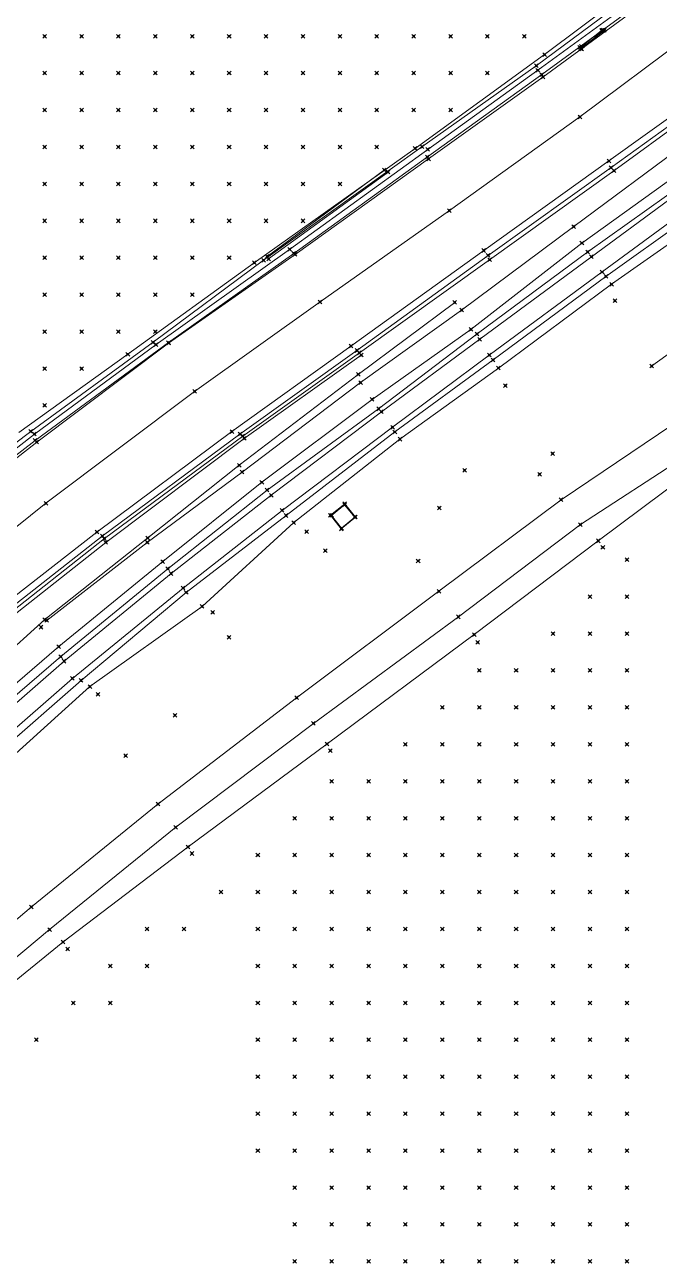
# Model space of a CAD drawing. Header units: metres. Extents: x 441556 to 446409, y 432338 to 461058.
# Drawn here: x 444894.7 to 444946.3, y 442924.5 to 443025 of the extents above; entities that cross this region are included whole.
import ezdxf

# ---------------------------------------------------------------- set-up
doc = ezdxf.new("R2010")
doc.units = ezdxf.units.M
doc.header["$MEASUREMENT"] = 0
doc.header["$PDMODE"] = 35
doc.header["$PDSIZE"] = 0.15
for name, color, linetype, lineweight in [('DTM-BRE-RevN_GRP_ CAROSABIL', 2, 'Continuous', 0), ('DTM-BRE-RevN_GRP_AX', 2, 'Continuous', 0), ('DTM-BRE-RevN_GRP_CALE FERATA', 2, 'Continuous', 0), ('DTM-BRE-RevN_GRP_CAMERA CAMIN', 2, 'Continuous', 0), ('DTM-BRE-RevN_GRP_DRUM PIATRA', 2, 'Continuous', 0), ('DTM-BRE-RevN_GRP_PARAPET BETON_JOS', 2, 'Continuous', 0), ('DTM-BRE-RevN_GRP_PARAPET BETON_SUS', 2, 'Continuous', 0), ('DTM-BRE-RevN_GRP_PARAPET METALIC', 2, 'Continuous', 0), ('DTM-BRE-RevN_GRP_SANT BETON JOS', 2, 'Continuous', 0), ('DTM-BRE-RevN_GRP_SANT BETON SUS', 2, 'Continuous', 0), ('DTM-BRE-RevN_GRP_SANT PAMANT SUS', 2, 'Continuous', 0), ('DTM-BRE-RevN_GRP_TALUZ JOS', 2, 'Continuous', 0), ('DTM-BRE-RevN_GRP_TALUZ SUS', 2, 'Continuous', 0), ('DTM-BRE-RevN_GRP_ZID SPRIJIN JOS', 2, 'Continuous', 0), ('DTM-BRE-RevN_GRP_ZID SPRIJIN SUS', 2, 'Continuous', 0), ('DTM-BRE-RevN_YP_RevK_0YP', 1, 'Continuous', 0), ('DTM-BRE-RevN_YP_RevL', 1, 'Continuous', 0), ('DTM-NOK-RevN_bathymetry', 6, 'Continuous', 0), ('DTM-NOK-RevN_LIDAR_co_lidar', 91, 'Continuous', 0), ('DTM-NOK-RevN_RTK', 32, 'Continuous', 0)]:
    doc.layers.add(name, color=color, linetype=linetype, lineweight=lineweight)

msp = doc.modelspace()

# ---------------------------------------------------------------- linework, layer by layer
at = {"layer": 'DTM-BRE-RevN_GRP_ CAROSABIL'}
for p, q in [((444945.988, 443027.482, 345.791), (444936.863, 443020.797, 345.563)), ((444936.863, 443020.797, 345.563), (444927.567, 443014.148, 345.42)), ((444942.232, 443013.976, 345.74), (444951.012, 443020.296, 345.987)), ((444927.567, 443014.148, 345.42), (444916.726, 443006.385, 345.161)), ((444932.06, 443006.708, 345.445), (444942.232, 443013.976, 345.74)), ((444916.726, 443006.385, 345.161), (444906.438, 442999.194, 345.058)), ((444921.254, 442998.94, 345.149), (444932.06, 443006.708, 345.445)), ((444906.438, 442999.194, 345.058), (444895.722, 442991.151, 344.887)), ((444911.586, 442992.004, 344.937), (444921.254, 442998.94, 345.149)), ((444900.613, 442983.839, 344.703), (444911.586, 442992.004, 344.937)), ((444895.722, 442991.151, 344.887), (444884.612, 442982.425, 344.727)), ((444890.474, 442975.935, 344.487), (444900.613, 442983.839, 344.703))]:
    msp.add_line(p, q, dxfattribs=at)
at = {"layer": 'DTM-BRE-RevN_GRP_AX'}
for p, q in [((444948.621, 443024.111, 345.885), (444939.865, 443017.558, 345.619)), ((444939.865, 443017.558, 345.619), (444929.258, 443009.95, 345.397)), ((444929.258, 443009.95, 345.397), (444918.753, 443002.537, 345.179)), ((444918.753, 443002.537, 345.179), (444908.556, 442995.257, 344.987)), ((444908.556, 442995.257, 344.987), (444896.473, 442986.177, 344.73)), ((444896.473, 442986.177, 344.73), (444887.937, 442979.363, 344.607))]:
    msp.add_line(p, q, dxfattribs=at)
at = {"layer": 'DTM-BRE-RevN_GRP_CALE FERATA'}
for p, q in [((444940.811, 443006.203, 339.594), (444950.843, 443013.571, 339.565)), ((444941.679, 443004.962, 339.581), (444951.741, 443012.367, 339.586)), ((444931.723, 442999.493, 339.581), (444940.811, 443006.203, 339.594)), ((444932.503, 442998.209, 339.567), (444941.679, 443004.962, 339.581)), ((444923.738, 442993.611, 339.605), (444931.723, 442999.493, 339.581)), ((444924.645, 442992.354, 339.579), (444932.503, 442998.209, 339.567)), ((444914.787, 442986.824, 339.592), (444923.738, 442993.611, 339.605)), ((444915.66, 442985.604, 339.561), (444924.645, 442992.354, 339.579)), ((444906.641, 442980.475, 339.587), (444914.787, 442986.824, 339.592)), ((444907.618, 442979.296, 339.546), (444915.66, 442985.604, 339.561)), ((444897.946, 442973.355, 339.614), (444906.641, 442980.475, 339.587)), ((444898.617, 442971.958, 339.527), (444907.618, 442979.296, 339.546)), ((444888.524, 442965.151, 339.625), (444897.946, 442973.355, 339.614)), ((444889.579, 442964.043, 339.542), (444898.617, 442971.958, 339.527))]:
    msp.add_line(p, q, dxfattribs=at)
at = {"layer": 'DTM-BRE-RevN_GRP_CAMERA CAMIN'}
for p, q in [((444920.757, 442986.146, 339.252), (444919.593, 442985.202, 339.246)), ((444919.69, 442985.198, 339.785), (444920.746, 442986.056, 339.809)), ((444920.746, 442986.056, 339.809), (444921.57, 442985.057, 339.665)), ((444921.628, 442985.057, 339.301), (444920.757, 442986.146, 339.252)), ((444919.593, 442985.202, 339.246), (444920.478, 442984.103, 339.216)), ((444920.495, 442984.148, 339.652), (444919.69, 442985.198, 339.785)), ((444920.478, 442984.103, 339.216), (444921.628, 442985.057, 339.301)), ((444921.57, 442985.057, 339.665), (444920.495, 442984.148, 339.652))]:
    msp.add_line(p, q, dxfattribs=at)
at = {"layer": 'DTM-BRE-RevN_GRP_DRUM PIATRA'}
for p, q in [((444938.335, 442986.468, 336.48), (444949.421, 442993.935, 336.539)), ((444950.99, 442991.671, 336.476), (444939.917, 442984.443, 336.394)), ((444928.412, 442979.028, 336.367), (444938.335, 442986.468, 336.48)), ((444939.917, 442984.443, 336.394), (444929.99, 442976.955, 336.265)), ((444916.845, 442970.379, 336.274), (444928.412, 442979.028, 336.367)), ((444929.99, 442976.955, 336.265), (444918.211, 442968.3, 336.206)), ((444905.569, 442961.748, 336.234), (444916.845, 442970.379, 336.274)), ((444918.211, 442968.3, 336.206), (444907.016, 442959.86, 336.172)), ((444895.296, 442953.393, 336.269), (444905.569, 442961.748, 336.234)), ((444907.016, 442959.86, 336.172), (444896.77, 442951.557, 336.214)), ((444883.857, 442943.72, 336.36), (444895.296, 442953.393, 336.269)), ((444896.77, 442951.557, 336.214), (444885.806, 442942.449, 336.313))]:
    msp.add_line(p, q, dxfattribs=at)
at = {"layer": 'DTM-BRE-RevN_GRP_PARAPET BETON_JOS'}
for p, q in [((444939.851, 443023.214, 345.334), (444941.709, 443024.608, 345.417)), ((444941.857, 443024.577, 345.607), (444939.929, 443023.101, 345.538)), ((444941.709, 443024.608, 345.417), (444941.857, 443024.577, 345.607)), ((444939.929, 443023.101, 345.538), (444939.851, 443023.214, 345.334))]:
    msp.add_line(p, q, dxfattribs=at)
at = {"layer": 'DTM-BRE-RevN_GRP_PARAPET BETON_SUS'}
for p, q in [((444939.992, 443023.288, 345.822), (444941.638, 443024.574, 345.829)), ((444941.664, 443024.523, 345.853), (444940.013, 443023.065, 345.817)), ((444941.638, 443024.574, 345.829), (444941.664, 443024.523, 345.853)), ((444940.013, 443023.065, 345.817), (444939.992, 443023.288, 345.822))]:
    msp.add_line(p, q, dxfattribs=at)
at = {"layer": 'DTM-BRE-RevN_GRP_PARAPET METALIC'}
for p, q in [((444951.23, 443019.806, 345.9), (444942.4, 443013.438, 345.653)), ((444942.4, 443013.438, 345.653), (444932.409, 443006.314, 345.39)), ((444932.409, 443006.314, 345.39), (444921.742, 442998.585, 345.098)), ((444921.742, 442998.585, 345.098), (444912.232, 442991.792, 344.869)), ((444912.232, 442991.792, 344.869), (444901.052, 442983.512, 344.631)), ((444901.052, 442983.512, 344.631), (444890.812, 442975.486, 344.408))]:
    msp.add_line(p, q, dxfattribs=at)
at = {"layer": 'DTM-BRE-RevN_GRP_SANT BETON JOS'}
for p, q in [((444936.451, 443021.351, 345.135), (444946.101, 443028.376, 345.403)), ((444927.502, 443014.92, 345.042), (444936.451, 443021.351, 345.135)), ((444916.28, 443006.801, 344.752), (444927.502, 443014.92, 345.042)), ((444905.42, 442999.064, 344.622), (444916.28, 443006.801, 344.752)), ((444895.537, 442991.797, 344.474), (444905.42, 442999.064, 344.622)), ((444884.042, 442982.853, 344.268), (444895.537, 442991.797, 344.474))]:
    msp.add_line(p, q, dxfattribs=at)
at = {"layer": 'DTM-BRE-RevN_GRP_SANT BETON SUS'}
for p, q in [((444945.956, 443027.696, 345.629), (444936.765, 443020.999, 345.329)), ((444936.765, 443020.999, 345.329), (444927.48, 443014.302, 345.277)), ((444927.48, 443014.302, 345.277), (444916.612, 443006.473, 344.956)), ((444916.612, 443006.473, 344.956), (444906.432, 442999.234, 344.929)), ((444906.432, 442999.234, 344.929), (444895.587, 442991.289, 344.716)), ((444895.587, 442991.289, 344.716), (444884.43, 442982.572, 344.533))]:
    msp.add_line(p, q, dxfattribs=at)
at = {"layer": 'DTM-BRE-RevN_GRP_SANT PAMANT SUS'}
for p, q in [((444936.324, 443021.709, 345.41), (444945.475, 443028.516, 345.692)), ((444927.036, 443015.129, 345.305), (444936.324, 443021.709, 345.41)), ((444914.166, 443005.913, 345.066), (444927.036, 443015.129, 345.305)), ((444905.176, 442999.25, 344.913), (444914.166, 443005.913, 345.066)), ((444895.231, 442992.015, 344.76), (444905.176, 442999.25, 344.913)), ((444883.769, 442983.319, 344.545), (444895.231, 442992.015, 344.76))]:
    msp.add_line(p, q, dxfattribs=at)
at = {"layer": 'DTM-BRE-RevN_GRP_TALUZ JOS'}
for p, q in [((444962.467, 443041.808, 346.242), (444937.001, 443022.615, 345.546)), ((444937.001, 443022.615, 345.546), (444926.476, 443014.995, 345.421)), ((444926.476, 443014.995, 345.421), (444913.4, 443005.717, 345.199)), ((444940.027, 443007.313, 339.137), (444949.855, 443014.382, 339.321)), ((444942.443, 443003.96, 339.103), (444952.332, 443010.949, 339.168)), ((444931.012, 443000.297, 339.186), (444940.027, 443007.313, 339.137)), ((444913.4, 443005.717, 345.199), (444903.128, 442998.278, 345.061)), ((444933.244, 442997.164, 339.049), (444942.443, 443003.96, 339.103)), ((444922.981, 442994.615, 339.216), (444931.012, 443000.297, 339.186)), ((444903.128, 442998.278, 345.061), (444894.268, 442991.935, 345.245)), ((444925.247, 442991.385, 339.138), (444933.244, 442997.164, 339.049)), ((444914.019, 442987.883, 339.161), (444922.981, 442994.615, 339.216)), ((444916.612, 442984.606, 339.226), (444925.247, 442991.385, 339.138)), ((444905.961, 442981.445, 339.158), (444914.019, 442987.883, 339.161)), ((444909.168, 442977.798, 338.918), (444916.612, 442984.606, 339.226)), ((444897.513, 442974.538, 339.251), (444905.961, 442981.445, 339.158)), ((444900.045, 442971.296, 339.133), (444909.168, 442977.798, 338.918)), ((444887.971, 442966.357, 339.31), (444897.513, 442974.538, 339.251)), ((444890.889, 442963.037, 338.999), (444900.045, 442971.296, 339.133))]:
    msp.add_line(p, q, dxfattribs=at)
at = {"layer": 'DTM-BRE-RevN_GRP_TALUZ SUS'}
for p, q in [((444940.504, 443006.592, 339.41), (444950.579, 443013.776, 339.475)), ((444941.981, 443004.6, 339.399), (444952.025, 443011.768, 339.375)), ((444931.508, 442999.931, 339.456), (444940.504, 443006.592, 339.41)), ((444932.813, 442997.825, 339.379), (444941.981, 443004.6, 339.399)), ((444923.513, 442993.849, 339.433), (444931.508, 442999.931, 339.456)), ((444912.586, 442991.44, 344.079), (444922.093, 442998.208, 344.02)), ((444924.828, 442991.97, 339.376), (444932.813, 442997.825, 339.379)), ((444914.445, 442987.255, 339.353), (444923.513, 442993.849, 339.433)), ((444901.338, 442983.004, 343.718), (444912.586, 442991.44, 344.079)), ((444915.985, 442985.185, 339.39), (444924.828, 442991.97, 339.376)), ((444941.359, 442983.128, 336.164), (444951.63, 442990.809, 336.186)), ((444906.377, 442980.859, 339.417), (444914.445, 442987.255, 339.353)), ((444907.869, 442978.935, 339.329), (444915.985, 442985.185, 339.39)), ((444891.146, 442974.947, 342.472), (444901.338, 442983.004, 343.718)), ((444931.279, 442975.519, 336.155), (444941.359, 442983.128, 336.164)), ((444897.679, 442973.723, 339.497), (444906.377, 442980.859, 339.417)), ((444899.322, 442971.79, 339.332), (444907.869, 442978.935, 339.329)), ((444919.319, 442966.63, 336.075), (444931.279, 442975.519, 336.155)), ((444888.395, 442965.742, 339.491), (444897.679, 442973.723, 339.497)), ((444889.958, 442963.59, 339.33), (444899.322, 442971.79, 339.332)), ((444908.026, 442958.271, 336.062), (444919.319, 442966.63, 336.075)), ((444897.855, 442950.546, 336.137), (444908.026, 442958.271, 336.062)), ((444886.619, 442941.417, 336.228), (444897.855, 442950.546, 336.137))]:
    msp.add_line(p, q, dxfattribs=at)
at = {"layer": 'DTM-BRE-RevN_GRP_ZID SPRIJIN JOS'}
for p, q in [((444914.569, 443006.018, 344.754), (444924.275, 443013.081, 344.983)), ((444922.041, 442995.984, 339.447), (444930.256, 443001.865, 339.125)), ((444912.409, 442988.712, 339.203), (444922.041, 442995.984, 339.447)), ((444904.701, 442982.997, 339.545), (444912.409, 442988.712, 339.203)), ((444896.535, 442976.67, 340.054), (444904.701, 442982.997, 339.545))]:
    msp.add_line(p, q, dxfattribs=at)
at = {"layer": 'DTM-BRE-RevN_GRP_ZID SPRIJIN SUS'}
for p, q in [((444951.47, 443019.606, 345.884), (444942.637, 443013.186, 345.665)), ((444923.976, 443013.251, 347.228), (444914.439, 443006.219, 347.129)), ((444942.637, 443013.186, 345.665), (444932.526, 443005.96, 345.386)), ((444932.526, 443005.96, 345.386), (444921.943, 442998.397, 345.076)), ((444921.853, 442996.65, 343.468), (444929.695, 443002.49, 343.632)), ((444921.943, 442998.397, 345.076), (444912.473, 442991.632, 344.836)), ((444912.187, 442989.265, 342.585), (444921.853, 442996.65, 343.468)), ((444912.473, 442991.632, 344.836), (444901.227, 442983.313, 344.623)), ((444904.752, 442983.358, 341.875), (444912.187, 442989.265, 342.585)), ((444901.227, 442983.313, 344.623), (444890.983, 442975.237, 344.39)), ((444896.376, 442976.731, 340.855), (444904.752, 442983.358, 341.875)), ((444891.202, 442972.103, 340.115), (444896.376, 442976.731, 340.855))]:
    msp.add_line(p, q, dxfattribs=at)
at = {"layer": 'DTM-BRE-RevN_YP_RevK_0YP'}
for p, q in [((444939.375, 443008.651, 339.107), (444948.602, 443015.499, 339.395)), ((444930.256, 443001.865, 339.125), (444939.375, 443008.651, 339.107))]:
    msp.add_line(p, q, dxfattribs=at)
at = {"layer": 'DTM-BRE-RevN_YP_RevL'}
msp.add_line((444945.698, 442997.318, 338.844), (444957.298, 443005.736, 338.985), dxfattribs=at)
at = {"layer": 'DTM-NOK-RevN_bathymetry'}
for p in [(444943.687, 442981.596, 334.327), (444940.687, 442978.597, 334.335), (444943.687, 442978.597, 334.035), (444937.688, 442975.597, 334.228), (444940.687, 442975.597, 333.878), (444943.687, 442975.597, 333.536), (444931.689, 442972.598, 334.32), (444934.689, 442972.598, 334.12), (444937.688, 442972.598, 333.761), (444940.687, 442972.598, 333.411), (444943.687, 442972.598, 333.069), (444928.69, 442969.598, 334.303), (444931.689, 442969.598, 333.934), (444934.689, 442969.598, 333.595), (444937.688, 442969.598, 333.297), (444940.687, 442969.598, 332.947), (444943.687, 442969.598, 332.6), (444925.691, 442966.599, 334.198), (444928.69, 442966.599, 333.8), (444931.689, 442966.599, 333.402), (444934.689, 442966.599, 333.037), (444937.688, 442966.599, 332.742), (444940.687, 442966.599, 332.455), (444943.687, 442966.599, 332.149), (444919.692, 442963.6, 334.302), (444922.691, 442963.6, 334.072), (444925.691, 442963.6, 333.7), (444928.69, 442963.6, 333.303), (444931.689, 442963.6, 332.905), (444934.689, 442963.6, 332.533), (444937.688, 442963.6, 332.217), (444940.687, 442963.6, 331.931), (444943.687, 442963.6, 331.651), (444916.692, 442960.6, 334.281), (444919.692, 442960.6, 333.938), (444922.691, 442960.6, 333.541), (444925.691, 442960.6, 333.169), (444928.69, 442960.6, 332.771), (444931.689, 442960.6, 332.373), (444934.689, 442960.6, 332.001), (444937.688, 442960.6, 331.657), (444940.687, 442960.6, 331.37), (444943.687, 442960.6, 331.091), (444913.693, 442957.601, 334.232), (444916.692, 442957.601, 333.887), (444919.692, 442957.601, 333.481), (444922.691, 442957.601, 333.041), (444925.691, 442957.601, 332.651), (444928.69, 442957.601, 332.253), (444931.689, 442957.601, 331.856), (444934.689, 442957.601, 331.484), (444937.688, 442957.601, 331.111), (444940.687, 442957.601, 330.825), (444943.687, 442957.601, 330.776), (444910.694, 442954.602, 334.162), (444913.693, 442954.602, 333.845), (444916.692, 442954.602, 333.499), (444919.692, 442954.602, 333.173), (444922.691, 442954.602, 332.769), (444925.691, 442954.602, 332.355), (444928.69, 442954.602, 331.912), (444931.689, 442954.602, 331.469), (444934.689, 442954.602, 331.055), (444937.688, 442954.602, 330.702), (444940.687, 442954.602, 330.729), (444943.687, 442954.602, 330.795), (444904.695, 442951.602, 334.332), (444907.694, 442951.602, 334.055), (444913.693, 442951.602, 333.442), (444916.692, 442951.602, 333.09), (444919.692, 442951.602, 332.764), (444922.691, 442951.602, 332.416), (444925.691, 442951.602, 332.074), (444928.69, 442951.602, 331.631), (444931.689, 442951.602, 331.19), (444934.689, 442951.602, 331.056), (444937.688, 442951.602, 330.926), (444940.687, 442951.602, 330.922), (444943.687, 442951.602, 330.923), (444901.696, 442948.603, 334.3), (444904.695, 442948.603, 333.995), (444913.693, 442948.603, 333.065), (444916.692, 442948.603, 332.719), (444919.692, 442948.603, 332.382), (444922.691, 442948.603, 332.034), (444925.691, 442948.603, 331.708), (444928.69, 442948.603, 331.372), (444931.689, 442948.603, 331.169), (444934.689, 442948.603, 331.021), (444937.688, 442948.603, 330.875), (444940.687, 442948.603, 330.885), (444943.687, 442948.603, 330.91), (444898.696, 442945.604, 334.206), (444901.696, 442945.604, 333.91), (444913.693, 442945.604, 332.662), (444916.692, 442945.604, 332.337), (444919.692, 442945.604, 331.974), (444922.691, 442945.604, 331.626), (444925.691, 442945.604, 331.334), (444928.69, 442945.604, 331.01), (444931.689, 442945.604, 330.91), (444934.689, 442945.604, 330.841), (444937.688, 442945.604, 330.801), (444940.687, 442945.604, 330.84), (444943.687, 442945.604, 330.878), (444895.697, 442942.604, 334.168), (444913.693, 442942.604, 332.258), (444916.692, 442942.604, 331.941), (444919.692, 442942.604, 331.571), (444922.691, 442942.604, 331.281), (444925.691, 442942.604, 331.039), (444928.69, 442942.604, 330.812), (444931.689, 442942.604, 330.813), (444934.689, 442942.604, 330.825), (444937.688, 442942.604, 330.887), (444940.687, 442942.604, 330.905), (444943.687, 442942.604, 330.915), (444913.693, 442939.605, 332.321), (444916.692, 442939.605, 331.574), (444919.692, 442939.605, 331.262), (444922.691, 442939.605, 331.118), (444925.691, 442939.605, 330.957), (444928.69, 442939.605, 330.756), (444931.689, 442939.605, 330.821), (444934.689, 442939.605, 330.881), (444937.688, 442939.605, 330.939), (444940.687, 442939.605, 330.935), (444943.687, 442939.605, 330.931), (444913.693, 442936.605, 332.092), (444916.692, 442936.605, 331.285), (444919.692, 442936.605, 331.007), (444922.691, 442936.605, 330.894), (444925.691, 442936.605, 330.791), (444928.69, 442936.605, 330.7), (444931.689, 442936.605, 330.751), (444934.689, 442936.605, 330.805), (444937.688, 442936.605, 330.875), (444940.687, 442936.605, 330.896), (444943.687, 442936.605, 330.905), (444913.693, 442933.606, 331.973), (444916.692, 442933.606, 331.196), (444919.692, 442933.606, 330.862), (444922.691, 442933.606, 330.789), (444925.691, 442933.606, 330.72), (444928.69, 442933.606, 330.673), (444931.689, 442933.606, 330.728), (444934.689, 442933.606, 330.791), (444937.688, 442933.606, 330.86), (444940.687, 442933.606, 330.887), (444943.687, 442933.606, 330.899), (444916.692, 442930.607, 331), (444919.692, 442930.607, 330.599), (444922.691, 442930.607, 330.626), (444925.691, 442930.607, 330.681), (444928.69, 442930.607, 330.737), (444931.689, 442930.607, 330.752), (444934.689, 442930.607, 330.773), (444937.688, 442930.607, 330.802), (444940.687, 442930.607, 330.829), (444943.687, 442930.607, 330.852), (444916.692, 442927.607, 330.861), (444919.692, 442927.607, 330.649), (444922.691, 442927.607, 330.637), (444925.691, 442927.607, 330.629), (444928.69, 442927.607, 330.743), (444931.689, 442927.607, 330.75), (444934.689, 442927.607, 330.757), (444937.688, 442927.607, 330.774), (444940.687, 442927.607, 330.819), (444943.687, 442927.607, 330.857), (444916.692, 442924.608, 330.809), (444919.692, 442924.608, 330.66), (444922.691, 442924.608, 330.666), (444925.691, 442924.608, 330.666), (444928.69, 442924.608, 330.657), (444931.689, 442924.608, 330.664), (444934.689, 442924.608, 330.677), (444937.688, 442924.608, 330.709), (444940.687, 442924.608, 330.787), (444943.687, 442924.608, 330.856)]:
    msp.add_point(p, dxfattribs=at)
at = {"layer": 'DTM-NOK-RevN_LIDAR_co_lidar'}
for p in [(444896.366, 443024.113, 366.661), (444899.365, 443024.113, 366.293), (444902.365, 443024.113, 365.525), (444905.364, 443024.113, 363.784), (444908.363, 443024.113, 362.391), (444911.363, 443024.113, 362.506), (444914.362, 443024.113, 363.385), (444917.361, 443024.113, 363.879), (444920.361, 443024.113, 363.584), (444923.36, 443024.113, 362.604), (444926.36, 443024.113, 361.078), (444929.359, 443024.113, 358.459), (444932.358, 443024.113, 355.308), (444935.358, 443024.113, 353.259), (444896.366, 443021.114, 365.57), (444899.365, 443021.114, 365.246), (444902.365, 443021.114, 364.378), (444905.364, 443021.114, 362.656), (444908.363, 443021.114, 360.779), (444911.363, 443021.114, 360.219), (444914.362, 443021.114, 360.842), (444917.361, 443021.114, 361.468), (444920.361, 443021.114, 360.887), (444923.36, 443021.114, 359.03), (444926.36, 443021.114, 355.563), (444929.359, 443021.114, 350.298), (444932.358, 443021.114, 348.32), (444896.366, 443018.114, 364.274), (444899.365, 443018.114, 363.847), (444902.365, 443018.114, 363.066), (444905.364, 443018.114, 361.436), (444908.363, 443018.114, 359.571), (444911.363, 443018.114, 358.318), (444914.362, 443018.114, 358.52), (444917.361, 443018.114, 358.71), (444920.361, 443018.114, 357.86), (444923.36, 443018.114, 355.57), (444926.36, 443018.114, 350.763), (444929.359, 443018.114, 346.601), (444896.366, 443015.115, 362.624), (444899.365, 443015.115, 362.341), (444902.365, 443015.115, 361.644), (444905.364, 443015.115, 360.128), (444908.363, 443015.115, 358.292), (444911.363, 443015.115, 356.122), (444914.362, 443015.115, 354.199), (444917.361, 443015.115, 353.469), (444920.361, 443015.115, 353.113), (444923.36, 443015.115, 350.505), (444896.366, 443012.116, 361.051), (444899.365, 443012.116, 360.71), (444902.365, 443012.116, 360.039), (444905.364, 443012.116, 358.928), (444908.363, 443012.116, 356.848), (444911.363, 443012.116, 354.48), (444914.362, 443012.116, 351.119), (444917.361, 443012.116, 348.296), (444920.361, 443012.116, 347.328), (444896.366, 443009.116, 359.503), (444899.365, 443009.116, 359.033), (444902.365, 443009.116, 358.655), (444905.364, 443009.116, 357.265), (444908.363, 443009.116, 355.506), (444911.363, 443009.116, 353.814), (444914.362, 443009.116, 350.47), (444917.361, 443009.116, 346.655), (444896.366, 443006.117, 357.929), (444899.365, 443006.117, 357.719), (444902.365, 443006.117, 357.049), (444905.364, 443006.117, 355.634), (444908.363, 443006.117, 354.294), (444911.363, 443006.117, 350.98), (444896.366, 443003.118, 356.176), (444899.365, 443003.118, 355.633), (444902.365, 443003.118, 354.388), (444905.364, 443003.118, 352.314), (444908.363, 443003.118, 349.933), (444896.366, 443000.118, 354.448), (444899.365, 443000.118, 353.376), (444902.365, 443000.118, 350.986), (444905.364, 443000.118, 347.931), (444896.366, 442997.119, 352.156), (444899.365, 442997.119, 350.068), (444896.366, 442994.12, 348.125)]:
    msp.add_point(p, dxfattribs=at)
at = {"layer": 'DTM-NOK-RevN_RTK'}
for p in [(444941.638, 443024.574, 345.829), (444941.664, 443024.523, 345.853), (444941.709, 443024.608, 345.417), (444941.857, 443024.577, 345.607), (444937.001, 443022.615, 345.546), (444939.851, 443023.214, 345.334), (444939.929, 443023.101, 345.538), (444939.992, 443023.288, 345.822), (444940.013, 443023.065, 345.817), (444936.324, 443021.709, 345.41), (444936.451, 443021.351, 345.135), (444936.765, 443020.999, 345.329), (444936.863, 443020.797, 345.563), (444939.865, 443017.558, 345.619), (444926.476, 443014.995, 345.421), (444927.036, 443015.129, 345.305), (444927.48, 443014.302, 345.277), (444927.502, 443014.92, 345.042), (444927.567, 443014.148, 345.42), (444942.232, 443013.976, 345.74), (444942.4, 443013.438, 345.653), (444923.976, 443013.251, 347.228), (444924.275, 443013.081, 344.983), (444942.637, 443013.186, 345.665), (444929.258, 443009.95, 345.397), (444939.375, 443008.651, 339.107), (444940.027, 443007.313, 339.137), (444916.28, 443006.801, 344.752), (444916.612, 443006.473, 344.956), (444916.726, 443006.385, 345.161), (444932.06, 443006.708, 345.445), (444932.409, 443006.314, 345.39), (444940.504, 443006.592, 339.41), (444913.4, 443005.717, 345.199), (444914.166, 443005.913, 345.066), (444914.439, 443006.219, 347.129), (444914.569, 443006.018, 344.754), (444932.526, 443005.96, 345.386), (444940.811, 443006.203, 339.594), (444941.679, 443004.962, 339.581), (444941.981, 443004.6, 339.399), (444942.443, 443003.96, 339.103), (444918.753, 443002.537, 345.179), (444929.695, 443002.49, 343.632), (444942.712, 443002.625, 338.926), (444930.256, 443001.865, 339.125), (444931.012, 443000.297, 339.186), (444905.176, 442999.25, 344.913), (444906.432, 442999.234, 344.929), (444906.438, 442999.194, 345.058), (444931.508, 442999.931, 339.456), (444931.723, 442999.493, 339.581), (444903.128, 442998.278, 345.061), (444905.42, 442999.064, 344.622), (444921.254, 442998.94, 345.149), (444921.742, 442998.585, 345.098), (444921.943, 442998.397, 345.076), (444922.093, 442998.208, 344.02), (444932.503, 442998.209, 339.567), (444932.813, 442997.825, 339.379), (444945.698, 442997.318, 338.844), (444921.853, 442996.65, 343.468), (444933.244, 442997.164, 339.049), (444908.556, 442995.257, 344.987), (444922.041, 442995.984, 339.447), (444933.82, 442995.738, 338.929), (444922.981, 442994.615, 339.216), (444923.513, 442993.849, 339.433), (444923.738, 442993.611, 339.605), (444924.645, 442992.354, 339.579), (444895.231, 442992.015, 344.76), (444895.537, 442991.797, 344.474), (444895.587, 442991.289, 344.716), (444895.722, 442991.151, 344.887), (444911.586, 442992.004, 344.937), (444912.232, 442991.792, 344.869), (444912.473, 442991.632, 344.836), (444912.586, 442991.44, 344.079), (444924.828, 442991.97, 339.376), (444925.247, 442991.385, 339.138), (444937.645, 442990.215, 338.759), (444912.187, 442989.265, 342.585), (444912.409, 442988.712, 339.203), (444930.495, 442988.855, 339.052), (444936.59, 442988.538, 337.363), (444914.019, 442987.883, 339.161), (444914.445, 442987.255, 339.353), (444896.473, 442986.177, 344.73), (444914.787, 442986.824, 339.592), (444920.757, 442986.146, 339.252), (444938.335, 442986.468, 336.48), (444915.66, 442985.604, 339.561), (444915.985, 442985.185, 339.39), (444919.593, 442985.202, 339.246), (444919.69, 442985.198, 339.785), (444920.746, 442986.056, 339.809), (444928.437, 442985.802, 338.847), (444916.612, 442984.606, 339.226), (444920.478, 442984.103, 339.216), (444920.495, 442984.148, 339.652), (444921.57, 442985.057, 339.665), (444921.628, 442985.057, 339.301), (444939.917, 442984.443, 336.394), (444900.613, 442983.839, 344.703), (444901.052, 442983.512, 344.631), (444901.227, 442983.313, 344.623), (444904.752, 442983.358, 341.875), (444917.654, 442983.872, 339.015), (444941.359, 442983.128, 336.164), (444901.338, 442983.004, 343.718), (444904.701, 442982.997, 339.545), (444919.174, 442982.325, 338.922), (444941.733, 442982.598, 335.812), (444905.961, 442981.445, 339.158), (444926.724, 442981.502, 336.789), (444906.377, 442980.859, 339.417), (444906.641, 442980.475, 339.587), (444907.618, 442979.296, 339.546), (444907.869, 442978.935, 339.329), (444928.412, 442979.028, 336.367), (444909.168, 442977.798, 338.918), (444910.033, 442977.316, 338.556), (444896.077, 442976.116, 339.934), (444896.376, 442976.731, 340.855), (444896.535, 442976.67, 340.054), (444929.99, 442976.955, 336.265), (444911.349, 442975.297, 338.444), (444931.279, 442975.519, 336.155), (444897.513, 442974.538, 339.251), (444931.567, 442974.882, 335.715), (444897.679, 442973.723, 339.497), (444897.946, 442973.355, 339.614), (444898.617, 442971.958, 339.527), (444899.322, 442971.79, 339.332), (444900.045, 442971.296, 339.133), (444900.695, 442970.667, 338.838), (444916.845, 442970.379, 336.274), (444906.955, 442968.966, 336.859), (444918.211, 442968.3, 336.206), (444919.319, 442966.63, 336.075), (444919.587, 442966.09, 335.708), (444902.944, 442965.674, 336.824), (444905.569, 442961.748, 336.234), (444907.016, 442959.86, 336.172), (444908.026, 442958.271, 336.062), (444908.341, 442957.734, 335.731), (444895.296, 442953.393, 336.269), (444896.77, 442951.557, 336.214), (444897.855, 442950.546, 336.137), (444898.228, 442949.976, 335.785)]:
    msp.add_point(p, dxfattribs=at)

doc.saveas('drawing.dxf')
